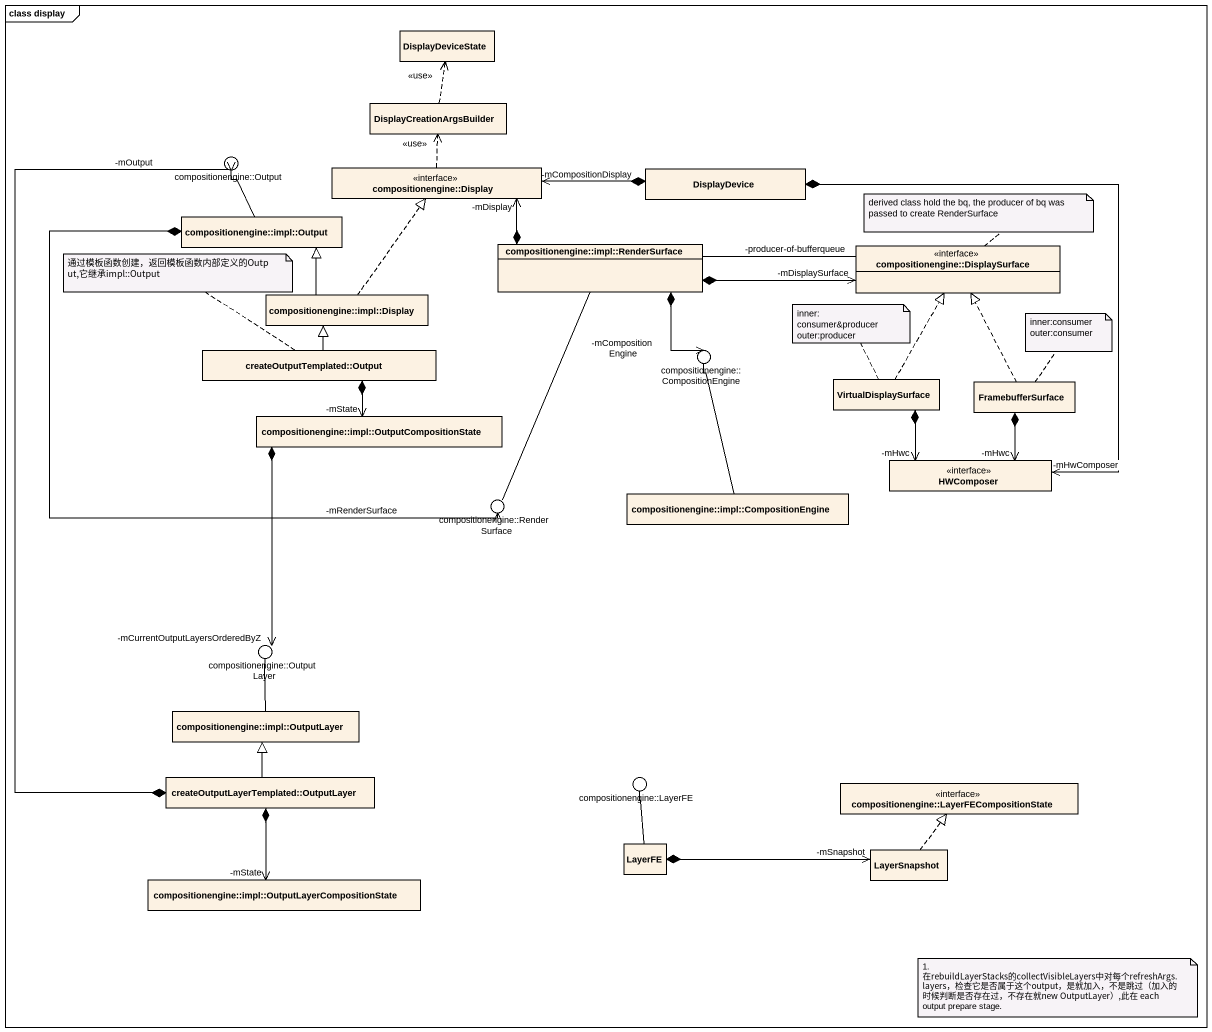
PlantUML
@startuml
mainframe class display
allowmixing
hide circle
hide empty members
class DisplayDeviceState
class DisplayCreationArgsBuilder
() "compositionengine::Output" as compositionengine_Output
interface "compositionengine::Display" as compositionengine_Display
class DisplayDevice
class "compositionengine::impl::Output" as compositionengine_impl
class "compositionengine::impl::RenderSurface" as compositionengine_impl_2
interface "compositionengine::DisplaySurface" as compositionengine
class "compositionengine::impl::Display" as compositionengine_impl_3
class "createOutputTemplated::Output" as createOutputTemplated_Output
() "compositionengine::CompositionEngine" as compositionengine_2
class VirtualDisplaySurface
class FramebufferSurface
class "compositionengine::impl::OutputCompositionState" as compositionengine_impl_4
interface HWComposer
class "compositionengine::impl::CompositionEngine" as compositionengine_impl_5
() "compositionengine::RenderSurface" as compositionengine_3
() "compositionengine::OutputLayer" as compositionengine_4
class "compositionengine::impl::OutputLayer" as compositionengine_impl_6
class "createOutputLayerTemplated::OutputLayer" as createOutputLayerTemplated
() "compositionengine::LayerFE" as compositionengine_LayerFE
interface "compositionengine::LayerFECompositionState" as compositionengine_5
class LayerFE
class "compositionengine::impl::OutputLayerCompositionState" as compositionengine_impl_7
class LayerSnapshot
DisplayCreationArgsBuilder .up.> DisplayDeviceState : <<use>>
compositionengine_Display .up.> DisplayCreationArgsBuilder : <<use>>
DisplayDevice *-left-> "-mCompositionDisplay" compositionengine_Display
DisplayDevice *--> "-mHwComposer" HWComposer
compositionengine_impl -up- compositionengine_Output
compositionengine_impl *--> "-mRenderSurface" compositionengine_3
compositionengine_impl_2 *-left-> "-mDisplay" compositionengine_Display
compositionengine_impl_2 -right- "-producer-of-bufferqueue" compositionengine
compositionengine_impl_2 *-right-> "-mDisplaySurface" compositionengine
compositionengine_impl_2 *--> "-mCompositionEngine" compositionengine_2
compositionengine_impl_2 -- compositionengine_3
compositionengine_impl_3 .up.|> compositionengine_Display
compositionengine_impl_3 -up-|> compositionengine_impl
createOutputTemplated_Output -up-|> compositionengine_impl_3
createOutputTemplated_Output *--> "-mState" compositionengine_impl_4
VirtualDisplaySurface .up.|> compositionengine
VirtualDisplaySurface *--> "-mHwc" HWComposer
FramebufferSurface .up.|> compositionengine
FramebufferSurface *--> "-mHwc" HWComposer
compositionengine_impl_4 *--> "-mCurrentOutputLayersOrderedByZ" compositionengine_4
compositionengine_impl_5 -up- compositionengine_2
compositionengine_impl_6 -up- compositionengine_4
createOutputLayerTemplated *-up-> "-mOutput" compositionengine_Output
createOutputLayerTemplated -up-|> compositionengine_impl_6
createOutputLayerTemplated *--> "-mState" compositionengine_impl_7
LayerFE -up- compositionengine_LayerFE
LayerFE *-right-> "-mSnapshot" LayerSnapshot
LayerSnapshot .up.|> compositionengine_5
note top of compositionengine : derived class hold the bq, the producer of bq was passed to create RenderSurface
note top of createOutputTemplated_Output : 通过模板函数创建，返回模板函数内部定义的Output,它继承impl::Output
note top of VirtualDisplaySurface
  inner: consumer&producer
  outer:producer
end note
note top of FramebufferSurface
  inner:consumer
  outer:consumer
end note
note as N5
  1. 在rebuildLayerStacks的collectVisibleLayers中对每个refreshArgs.layers，检查它是否属于这个output，是就加入，不是跳过（加入的时候判断是否存在过，不存在就new OutputLayer）,此在 each output prepare stage.
end note
@enduml
